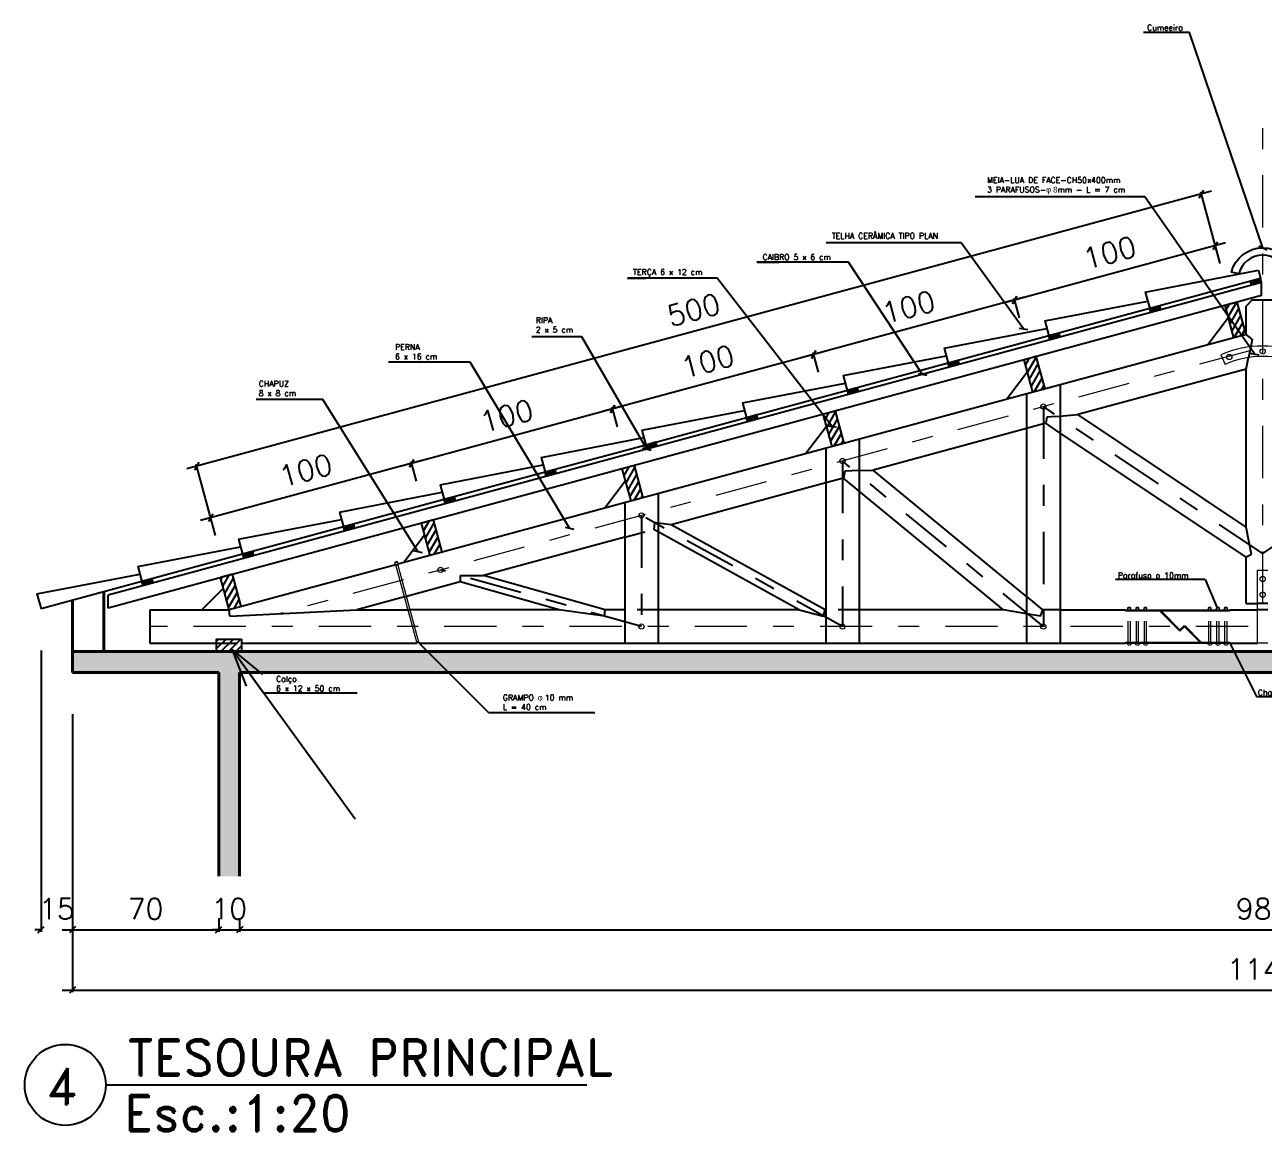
# Model space of a CAD drawing. Header units: millimetres. Extents: x 1154.6 to 1207.3, y 180 to 225.1.
# Drawn here: x 1177.48 to 1183.41, y 195.29 to 200.59 of the extents above; entities that cross this region are included whole.
import ezdxf
from ezdxf.enums import TextEntityAlignment as Align

# ---------------------------------------------------------------- set-up
doc = ezdxf.new("R2010")
doc.units = ezdxf.units.MM
doc.header["$MEASUREMENT"] = 0
doc.linetypes.add('DASHDOT', pattern=[1, 0.5, -0.25, 0, -0.25])
doc.linetypes.add('HIDDEN', pattern=[0.375, 0.25, -0.125])
for name, color, linetype in [('CONSTRUÇÃO', 2, 'Continuous'), ('cotas', 1, 'Continuous'), ('Hacht', 3, 'Continuous'), ('MADEIRA', 34, 'Continuous'), ('Texto', 7, 'Continuous'), ('TEXTO SETORES', 1, 'Continuous')]:
    doc.layers.add(name, color=color, linetype=linetype)
doc.layers.add('Parede', color=4, linetype='Continuous', lineweight=40)
doc.layers.add('Piso', color=8, linetype='Continuous', lineweight=13)
doc.styles.add('ROMAND', font='romand')
doc.styles.get("Standard").update_dxf_attribs({"font": 'txt.shx', "height": 0.1})
doc.dimstyles.new('LUCIANA', dxfattribs={"dimtxt": 3, "dimasz": 0.03, "dimexe": 0.01, "dimexo": 0.2, "dimgap": 0.05, "dimtad": 1, "dimdec": 0, "dimlfac": 100, "dimzin": 0, "dimdsep": 46, "dimtxsty": 'Standard', "dimblk1": 'OBLIQUE', "dimblk2": 'OBLIQUE', "dimsah": 1, "dimcen": 0, "dimdle": 0.05, "dimclrd": 256, "dimclre": 256, "dimclrt": 2, "dimadec": 0, "dimazin": 0, "dimtfac": 1, "dimtdec": 0, "dimtix": 1, "dimtofl": 0, "dimtmove": 2, "dimatfit": 3, "dimldrblk": 'OBLIQUE', "dimfxl": 1, "dimtolj": 1, "dimtzin": 0, "dimlwd": -1, "dimlwe": -1, "dimarcsym": 0})
doc.dimstyles.get("Standard").update_dxf_attribs({"dimtxt": 0.18, "dimasz": 0.18, "dimexe": 0.18, "dimexo": 0.0625, "dimgap": 0.09, "dimtad": 0, "dimtih": 1, "dimtoh": 1, "dimdec": 4, "dimzin": 0, "dimdsep": 46, "dimtxsty": 'Standard', "dimcen": 0.09, "dimadec": 0, "dimazin": 0, "dimtfac": 1, "dimtdec": 4, "dimtofl": 0, "dimtmove": 0, "dimatfit": 3, "dimfxl": 1, "dimtolj": 1, "dimtzin": 0, "dimarcsym": 0})
pattern_1 = [(60, (-57.205133, 77.6709626), (-0.005412658774, 0.003125), [])]
pattern_2 = [(60, (-57.205133, 77.670963), (-0.0216506351, 0.0125), [])]

# ---------------------------------------------------------------- blocks, each defined once
blk = doc.blocks.new('_OBLIQUE')
at = {"color": 0, "linetype": 'ByBlock'}
blk.add_line((-0.5, -0.5), (0.5, 0.5), dxfattribs=at)
blk = doc.blocks.new('*D327')
at = {"layer": 'cotas', "ltscale": 2}
for p, q in [((1177.7079, 197.2866), (1177.7079, 195.9565)), ((1189.1079, 197.2866), (1189.1079, 195.9565)), ((1177.6579, 195.9665), (1189.1579, 195.9665))]:
    blk.add_line(p, q, dxfattribs=at)
at = {"layer": 'Defpoints', "color": 0, "ltscale": 2}
for p in [(1177.7079, 197.4866), (1189.1079, 197.4866), (1189.1079, 195.9665)]:
    blk.add_point(p, dxfattribs=at)
at = {"layer": 'cotas', "ltscale": 2, "xscale": 0.03, "yscale": 0.03, "zscale": 0.03, "rotation": 180}
blk.add_blockref('_OBLIQUE', (1177.7079, 195.9665), dxfattribs=at)
at = {"layer": 'cotas', "ltscale": 2, "xscale": 0.03, "yscale": 0.03, "zscale": 0.03}
blk.add_blockref('_OBLIQUE', (1189.1079, 195.9665), dxfattribs=at)
at = {"layer": 'cotas', "color": 2, "ltscale": 2, "insert": (1183.4079, 196.0665), "char_height": 0.1, "attachment_point": 5}
blk.add_mtext('\\A1;1140', dxfattribs=at)
blk = doc.blocks.new('*D321')
at = {"layer": 'cotas', "ltscale": 2}
for p, q in [((1177.7079, 197.2866), (1177.7079, 196.2453)), ((1178.4079, 196.3114), (1178.4079, 196.2453)), ((1177.6579, 196.2553), (1178.4579, 196.2553))]:
    blk.add_line(p, q, dxfattribs=at)
at = {"layer": 'Defpoints', "color": 0, "ltscale": 2}
for p in [(1177.7079, 197.4866), (1178.4079, 196.5114), (1178.4079, 196.2553)]:
    blk.add_point(p, dxfattribs=at)
at = {"layer": 'cotas', "ltscale": 2, "xscale": 0.03, "yscale": 0.03, "zscale": 0.03, "rotation": 180}
blk.add_blockref('_OBLIQUE', (1177.7079, 196.2553), dxfattribs=at)
at = {"layer": 'cotas', "ltscale": 2, "xscale": 0.03, "yscale": 0.03, "zscale": 0.03}
blk.add_blockref('_OBLIQUE', (1178.4079, 196.2553), dxfattribs=at)
at = {"layer": 'cotas', "color": 2, "ltscale": 2, "insert": (1178.0579, 196.3553), "char_height": 0.1, "attachment_point": 5}
blk.add_mtext('\\A1;70', dxfattribs=at)
blk = doc.blocks.new('*D320')
at = {"layer": 'cotas', "ltscale": 2}
for p, q in [((1177.557, 197.5914), (1177.557, 196.2453)), ((1177.7079, 197.2866), (1177.7079, 196.2453)), ((1177.557, 196.2553), (1177.527, 196.2553)), ((1177.7079, 196.2553), (1177.7379, 196.2553))]:
    blk.add_line(p, q, dxfattribs=at)
at = {"layer": 'Defpoints', "color": 0, "ltscale": 2}
for p in [(1177.557, 197.7914), (1177.7079, 197.4866), (1177.7079, 196.2553)]:
    blk.add_point(p, dxfattribs=at)
at = {"layer": 'cotas', "ltscale": 2, "xscale": 0.03, "yscale": 0.03, "zscale": 0.03}
blk.add_blockref('_OBLIQUE', (1177.557, 196.2553), dxfattribs=at)
at = {"layer": 'cotas', "ltscale": 2, "xscale": 0.03, "yscale": 0.03, "zscale": 0.03, "rotation": 180}
blk.add_blockref('_OBLIQUE', (1177.7079, 196.2553), dxfattribs=at)
at = {"layer": 'cotas', "color": 2, "ltscale": 2, "insert": (1177.6324, 196.3553), "char_height": 0.1, "attachment_point": 5}
blk.add_mtext('\\A1;15', dxfattribs=at)
blk = doc.blocks.new('*D323')
at = {"layer": 'cotas', "ltscale": 2}
for p, q in [((1178.5079, 196.3114), (1178.5079, 196.2453)), ((1188.3079, 196.3114), (1188.3079, 196.2453)), ((1178.4579, 196.2553), (1188.3579, 196.2553))]:
    blk.add_line(p, q, dxfattribs=at)
at = {"layer": 'Defpoints', "color": 0, "ltscale": 2}
for p in [(1178.5079, 196.5114), (1188.3079, 196.5114), (1188.3079, 196.2553)]:
    blk.add_point(p, dxfattribs=at)
at = {"layer": 'cotas', "ltscale": 2, "xscale": 0.03, "yscale": 0.03, "zscale": 0.03, "rotation": 180}
blk.add_blockref('_OBLIQUE', (1178.5079, 196.2553), dxfattribs=at)
at = {"layer": 'cotas', "ltscale": 2, "xscale": 0.03, "yscale": 0.03, "zscale": 0.03}
blk.add_blockref('_OBLIQUE', (1188.3079, 196.2553), dxfattribs=at)
at = {"layer": 'cotas', "color": 2, "ltscale": 2, "insert": (1183.4079, 196.3553), "char_height": 0.1, "attachment_point": 5}
blk.add_mtext('\\A1;980', dxfattribs=at)
blk = doc.blocks.new('*D322')
at = {"layer": 'cotas', "ltscale": 2}
for p, q in [((1178.4079, 196.3114), (1178.4079, 196.2453)), ((1178.5079, 196.3114), (1178.5079, 196.2453)), ((1178.4079, 196.2553), (1178.3779, 196.2553)), ((1178.5079, 196.2553), (1178.5379, 196.2553))]:
    blk.add_line(p, q, dxfattribs=at)
at = {"layer": 'Defpoints', "color": 0, "ltscale": 2}
for p in [(1178.4079, 196.5114), (1178.5079, 196.5114), (1178.5079, 196.2553)]:
    blk.add_point(p, dxfattribs=at)
at = {"layer": 'cotas', "ltscale": 2, "xscale": 0.03, "yscale": 0.03, "zscale": 0.03}
blk.add_blockref('_OBLIQUE', (1178.4079, 196.2553), dxfattribs=at)
at = {"layer": 'cotas', "ltscale": 2, "xscale": 0.03, "yscale": 0.03, "zscale": 0.03, "rotation": 180}
blk.add_blockref('_OBLIQUE', (1178.5079, 196.2553), dxfattribs=at)
at = {"layer": 'cotas', "color": 2, "ltscale": 2, "insert": (1178.4579, 196.3553), "char_height": 0.1, "attachment_point": 5}
blk.add_mtext('\\A1;10', dxfattribs=at)
blk = doc.blocks.new('*D339')
at = {"layer": 'cotas', "ltscale": 2}
for p, q in [((1179.3804, 198.5008), (1178.3215, 198.2141)), ((1179.3552, 198.4025), (1179.3295, 198.4974)), ((1178.3928, 198.142), (1178.3671, 198.2368))]:
    blk.add_line(p, q, dxfattribs=at)
at = {"layer": 'Defpoints', "color": 0, "ltscale": 2}
for p in [(1178.3697, 198.2272), (1179.4075, 198.2094), (1178.4451, 197.9489)]:
    blk.add_point(p, dxfattribs=at)
at = {"layer": 'cotas', "ltscale": 2, "xscale": 0.03, "yscale": 0.03, "zscale": 0.03}
for p, rotation in [((1179.3321, 198.4877), 15.14732789903675), ((1178.3697, 198.2272), 195.1473278990367)]:
    blk.add_blockref('_OBLIQUE', p, dxfattribs=dict(at, rotation=rotation))
at = {"layer": 'cotas', "color": 2, "ltscale": 2, "insert": (1178.8248, 198.454), "char_height": 0.1, "attachment_point": 5, "rotation": 15.14733}
blk.add_mtext('\\A1;100', dxfattribs=at)
blk = doc.blocks.new('*D338')
at = {"layer": 'cotas', "ltscale": 2}
for p, q in [((1180.3428, 198.7613), (1179.2839, 198.4747)), ((1180.3176, 198.663), (1180.2919, 198.7579)), ((1179.3552, 198.4025), (1179.3295, 198.4974))]:
    blk.add_line(p, q, dxfattribs=at)
at = {"layer": 'Defpoints', "color": 0, "ltscale": 2}
for p in [(1179.3321, 198.4877), (1180.3699, 198.47), (1179.4075, 198.2094)]:
    blk.add_point(p, dxfattribs=at)
at = {"layer": 'cotas', "ltscale": 2, "xscale": 0.03, "yscale": 0.03, "zscale": 0.03}
for p, rotation in [((1180.2946, 198.7483), 15.14732789903675), ((1179.3321, 198.4877), 195.1473278990367)]:
    blk.add_blockref('_OBLIQUE', p, dxfattribs=dict(at, rotation=rotation))
at = {"layer": 'cotas', "color": 2, "ltscale": 2, "insert": (1179.7872, 198.7145), "char_height": 0.1, "attachment_point": 5, "rotation": 15.14733}
blk.add_mtext('\\A1;100', dxfattribs=at)
blk = doc.blocks.new('*D337')
at = {"layer": 'cotas', "ltscale": 2}
for p, q in [((1181.3052, 199.0218), (1180.2463, 198.7352)), ((1181.28, 198.9236), (1181.2544, 199.0184)), ((1180.3176, 198.663), (1180.2919, 198.7579))]:
    blk.add_line(p, q, dxfattribs=at)
at = {"layer": 'Defpoints', "color": 0, "ltscale": 2}
for p in [(1180.2946, 198.7483), (1181.3323, 198.7305), (1180.3699, 198.47)]:
    blk.add_point(p, dxfattribs=at)
at = {"layer": 'cotas', "ltscale": 2, "xscale": 0.03, "yscale": 0.03, "zscale": 0.03}
for p, rotation in [((1181.257, 199.0088), 15.14732789903675), ((1180.2946, 198.7483), 195.1473278990367)]:
    blk.add_blockref('_OBLIQUE', p, dxfattribs=dict(at, rotation=rotation))
at = {"layer": 'cotas', "color": 2, "ltscale": 2, "insert": (1180.7496, 198.975), "char_height": 0.1, "attachment_point": 5, "rotation": 15.14733}
blk.add_mtext('\\A1;100', dxfattribs=at)
blk = doc.blocks.new('*D336')
at = {"layer": 'cotas', "ltscale": 2}
for p, q in [((1183.1632, 199.7901), (1178.2546, 198.4613)), ((1183.2049, 199.4446), (1183.1123, 199.7867)), ((1178.3928, 198.142), (1178.3002, 198.484))]:
    blk.add_line(p, q, dxfattribs=at)
at = {"layer": 'Defpoints', "color": 0, "ltscale": 2}
for p in [(1183.2571, 199.2516), (1178.3028, 198.4743), (1178.4451, 197.9489)]:
    blk.add_point(p, dxfattribs=at)
at = {"layer": 'cotas', "ltscale": 2, "xscale": 0.03, "yscale": 0.03, "zscale": 0.03}
for p, rotation in [((1183.1149, 199.777), 15.14732789903899), ((1178.3028, 198.4743), 195.1473278990389)]:
    blk.add_blockref('_OBLIQUE', p, dxfattribs=dict(at, rotation=rotation))
at = {"layer": 'cotas', "color": 2, "ltscale": 2, "insert": (1180.6827, 199.2222), "char_height": 0.1, "attachment_point": 5, "rotation": 15.14733}
blk.add_mtext('\\A1;500', dxfattribs=at)
blk = doc.blocks.new('*D335')
at = {"layer": 'cotas', "ltscale": 2}
for p, q in [((1182.2677, 199.2824), (1181.2087, 198.9957)), ((1182.2425, 199.1841), (1182.2168, 199.279)), ((1181.28, 198.9236), (1181.2544, 199.0184))]:
    blk.add_line(p, q, dxfattribs=at)
at = {"layer": 'Defpoints', "color": 0, "ltscale": 2}
for p in [(1181.257, 199.0088), (1182.2947, 198.991), (1181.3323, 198.7305)]:
    blk.add_point(p, dxfattribs=at)
at = {"layer": 'cotas', "ltscale": 2, "xscale": 0.03, "yscale": 0.03, "zscale": 0.03}
for p, rotation in [((1182.2194, 199.2693), 15.14732789903675), ((1181.257, 199.0088), 195.1473278990367)]:
    blk.add_blockref('_OBLIQUE', p, dxfattribs=dict(at, rotation=rotation))
at = {"layer": 'cotas', "color": 2, "ltscale": 2, "insert": (1181.7121, 199.2356), "char_height": 0.1, "attachment_point": 5, "rotation": 15.14733}
blk.add_mtext('\\A1;100', dxfattribs=at)
blk = doc.blocks.new('*D334')
at = {"layer": 'cotas', "ltscale": 2}
for p, q in [((1183.2301, 199.5429), (1182.1711, 199.2563)), ((1183.2049, 199.4446), (1183.1792, 199.5395)), ((1182.2425, 199.1841), (1182.2168, 199.279))]:
    blk.add_line(p, q, dxfattribs=at)
at = {"layer": 'Defpoints', "color": 0, "ltscale": 2}
for p in [(1182.2194, 199.2693), (1183.2571, 199.2516), (1182.2947, 198.991)]:
    blk.add_point(p, dxfattribs=at)
at = {"layer": 'cotas', "ltscale": 2, "xscale": 0.03, "yscale": 0.03, "zscale": 0.03}
for p, rotation in [((1183.1818, 199.5299), 15.14732789903987), ((1182.2194, 199.2693), 195.1473278990399)]:
    blk.add_blockref('_OBLIQUE', p, dxfattribs=dict(at, rotation=rotation))
at = {"layer": 'cotas', "color": 2, "ltscale": 2, "insert": (1182.6745, 199.4961), "char_height": 0.1, "attachment_point": 5, "rotation": 15.14733}
blk.add_mtext('\\A1;100', dxfattribs=at)

msp = doc.modelspace()

# ---------------------------------------------------------------- hatches: boundary and pattern name
at = {"layer": 'Hacht', "ltscale": 2}
h = msp.add_hatch(dxfattribs=at)
h.set_pattern_fill('LINE', color=256, scale=0.05, angle=60, style=0)
h.set_pattern_definition(pattern_1)
h.paths.add_polyline_path([(1183.4029, 199.3532), (1183.3977, 199.3725), (1183.3494, 199.3594), (1183.3546, 199.3401)])
h.paths.add_polyline_path([(1182.8668, 199.2288), (1182.872, 199.2095), (1182.9203, 199.2225), (1182.9151, 199.2418)])
h = msp.add_hatch(dxfattribs=at)
h.set_pattern_fill('LINE', color=256, scale=0.2, angle=60, style=0)
h.set_pattern_definition(pattern_2)
h.paths.add_polyline_path([(1181.3452, 198.5682), (1181.4031, 198.5839), (1181.3613, 198.7383), (1181.3033, 198.7227)])
h.paths.add_polyline_path([(1182.3076, 198.8288), (1182.3655, 198.8444), (1182.3237, 198.9989), (1182.2658, 198.9832)])
h.paths.add_polyline_path([(1183.27, 199.0893), (1183.3279, 199.105), (1183.2861, 199.2594), (1183.2282, 199.2437)])
h = msp.add_hatch(dxfattribs=at)
h.set_pattern_fill('LINE', color=256, scale=0.05, angle=60, style=0)
h.set_pattern_definition(pattern_1)
h.paths.add_polyline_path([(1182.4324, 199.1112), (1182.3842, 199.0981), (1182.3894, 199.0788), (1182.4377, 199.0919)])
h = msp.add_hatch(dxfattribs=at)
h.set_pattern_fill('LINE', color=256, scale=0.05, angle=60, style=0)
h.set_pattern_definition(pattern_1)
h.paths.add_polyline_path([(1181.9015, 198.9675), (1181.9068, 198.9482), (1181.955, 198.9612), (1181.9498, 198.9805)])
h.paths.add_polyline_path([(1181.4189, 198.8368), (1181.4241, 198.8175), (1181.4724, 198.8306), (1181.4672, 198.8499)])
h.paths.add_polyline_path([(1180.9898, 198.6999), (1180.9845, 198.7192), (1180.9363, 198.7062), (1180.9415, 198.6869)])
h.paths.add_polyline_path([(1180.4537, 198.5755), (1180.4589, 198.5562), (1180.5071, 198.5693), (1180.5019, 198.5886)])
h = msp.add_hatch(dxfattribs=at)
h.set_pattern_fill('LINE', color=256, scale=0.2, angle=60, style=0)
h.set_pattern_definition(pattern_2)
h.paths.add_polyline_path([(1179.4203, 198.0472), (1179.4782, 198.0628), (1179.4364, 198.2173), (1179.3785, 198.2016)])
h.paths.add_polyline_path([(1180.3988, 198.4778), (1180.3409, 198.4621), (1180.3827, 198.3077), (1180.4407, 198.3234)])
h = msp.add_hatch(dxfattribs=at)
h.set_pattern_fill('LINE', color=256, scale=0.05, angle=60, style=0)
h.set_pattern_definition(pattern_1)
h.paths.add_polyline_path([(1180.0245, 198.4386), (1180.0193, 198.4579), (1179.971, 198.4449), (1179.9762, 198.4256)])
h.paths.add_polyline_path([(1179.4884, 198.3142), (1179.4936, 198.2949), (1179.5419, 198.308), (1179.5367, 198.3273)])
h.paths.add_polyline_path([(1179.0593, 198.1773), (1179.054, 198.1966), (1179.0058, 198.1836), (1179.011, 198.1643)])
h.paths.add_polyline_path([(1178.5231, 198.0529), (1178.5284, 198.0336), (1178.5766, 198.0467), (1178.5714, 198.066)])
h = msp.add_hatch(dxfattribs=at)
h.set_pattern_fill('LINE', color=256, scale=0.05, angle=60, style=0)
h.set_pattern_definition(pattern_1)
h.paths.add_polyline_path([(1178.0405, 197.9223), (1178.0457, 197.903), (1178.094, 197.916), (1178.0888, 197.9353)])
h = msp.add_hatch(dxfattribs=at)
h.set_pattern_fill('LINE', color=256, scale=0.2, angle=60, style=0)
h.set_pattern_definition(pattern_2)
h.paths.add_polyline_path([(1178.4579, 197.7866), (1178.5158, 197.8023), (1178.474, 197.9568), (1178.4161, 197.9411)])
h = msp.add_hatch(dxfattribs=at)
h.set_pattern_fill('LINE', color=256, scale=0.2, angle=45, style=0)
h.set_pattern_definition([(45, (-57.205133, 77.670963), (-0.01767766953, 0.01767766953), [])])
h.paths.add_polyline_path([(1178.5179, 197.6266), (1178.3979, 197.6266), (1178.3979, 197.5866), (1178.5179, 197.5866)])
h.paths.add_polyline_path([(1178.5179, 197.6466), (1178.3979, 197.6466), (1178.3979, 197.6266), (1178.5179, 197.6266)])
h = msp.add_hatch(dxfattribs=at)
h.set_pattern_fill('AR-CONC', color=256, scale=0.03, style=0)
h.set_pattern_definition([(50, (-57.20513, 77.67096), (0.215178055, -0.01882564), [0.0225, -0.2475]), (355, (-57.20513, 77.67096), (-0.0416254, 0.22565764), [0.018, -0.198]), (100.4514, (-57.1872, 77.6694), (0.173552815, 0.206831863), [0.019122057, -0.210342634]), (46.1842, (-57.20513, 77.73096), (0.320172315, -0.049655704), [0.03375, -0.37125]), (96.6356, (-57.17845, 77.72682), (0.28039881, 0.29223536), [0.02868309, -0.3155139]), (351.1842, (-57.20513, 77.73096), (0.28039858, 0.29223558), [0.027, -0.297]), (21, (-57.17513, 77.71596), (0.179072116, -0.120785667), [0.0225, -0.2475]), (326, (-57.17513, 77.71596), (0.0729946, 0.217545014), [0.018, -0.198]), (71.4514, (-57.1602, 77.7059), (0.25206679, 0.09675915), [0.019122057, -0.210342634]), (37.5, (-57.20513, 77.67096), (0.0036479566, 0.099868156), [0, -0.1956, 0, -0.201, 0, -0.19875]), (7.5, (-57.20513, 77.67096), (0.078920861, 0.118323514), [0, -0.1146, 0, -0.1911, 0, -0.07575]), (327.5, (-57.27203, 77.67096), (0.160146731, -0.0067664615), [0, -0.075, 0, -0.234, 0, -0.3105]), (317.5, (-57.30203, 77.67096), (0.174955851, 0.030031495), [0, -0.0975, 0, -0.1554, 0, -0.2205])])
h.paths.add_polyline_path([(1189.1079, 197.5866), (1177.7079, 197.5866), (1177.7079, 197.4866), (1178.4079, 197.4866), (1178.4079, 196.5114), (1178.5079, 196.5114), (1178.5079, 197.4866), (1188.3079, 197.4866), (1188.3079, 196.5114), (1188.4079, 196.5114), (1188.4079, 197.4866), (1189.1079, 197.4866)])

# ---------------------------------------------------------------- linework, layer by layer
at = {"layer": 'CONSTRUÇÃO', "color": 7}
for p, q in [((1182.8454, 199.3078), (1183.3871, 199.4117)), ((1183.3871, 199.4117), (1183.3977, 199.3725)), ((1183.3977, 199.3725), (1182.8668, 199.2288)), ((1182.8454, 199.3078), (1182.8668, 199.2288)), ((1182.3647, 199.1694), (1182.8573, 199.2639)), ((1182.8668, 199.2288), (1182.384, 199.0981)), ((1181.882, 199.0388), (1182.3747, 199.1333)), ((1182.3647, 199.1694), (1182.384, 199.0981)), ((1182.3842, 199.0981), (1181.9014, 198.9674)), ((1181.3992, 198.9081), (1181.8918, 199.0026)), ((1181.882, 199.0388), (1181.9014, 198.9674)), ((1181.9014, 198.9674), (1181.4185, 198.8367)), ((1181.3992, 198.9081), (1181.4185, 198.8367)), ((1180.9168, 198.7775), (1181.4094, 198.872)), ((1181.4189, 198.8368), (1180.9361, 198.7061)), ((1180.9168, 198.7775), (1180.9361, 198.7061)), ((1180.434, 198.6468), (1180.9266, 198.7413)), ((1180.9361, 198.7061), (1180.4533, 198.5754)), ((1180.434, 198.6468), (1180.4533, 198.5754)), ((1179.9515, 198.5162), (1180.4441, 198.6107)), ((1180.4537, 198.5755), (1179.9708, 198.4448)), ((1179.4689, 198.3855), (1179.9615, 198.48)), ((1179.9515, 198.5162), (1179.9708, 198.4448)), ((1179.971, 198.4449), (1179.4882, 198.3142)), ((1178.9861, 198.2548), (1179.4787, 198.3493)), ((1179.4689, 198.3855), (1179.4882, 198.3142)), ((1179.4882, 198.3142), (1179.0054, 198.1835)), ((1178.9861, 198.2548), (1179.0054, 198.1835)), ((1178.5033, 198.1241), (1178.9959, 198.2186)), ((1179.0054, 198.1835), (1178.5226, 198.0528)), ((1178.5033, 198.1241), (1178.5226, 198.0528)), ((1178.0205, 197.9934), (1178.5131, 198.0879)), ((1178.5226, 198.0528), (1178.0398, 197.9221)), ((1178.0205, 197.9934), (1178.0398, 197.9221)), ((1177.5377, 197.8627), (1178.0303, 197.9572)), ((1178.0398, 197.9221), (1177.557, 197.7914)), ((1177.5377, 197.8627), (1177.557, 197.7914))]:
    msp.add_line(p, q, dxfattribs=at)
msp.add_lwpolyline([(1183.5573, 199.4035), (1183.5228, 199.3946, 0.775151), (1183.293, 199.3946), (1183.2585, 199.4035, -0.775151)], format="xyb", close=True, dxfattribs=at)
at = {"layer": 'cotas', "linetype": 'DASHDOT', "ltscale": 0.5}
for p, q in [((1183.4079, 198.0566), (1182.3574, 198.7594)), ((1182.3574, 198.7594), (1182.3574, 197.7066)), ((1183.4079, 198.0566), (1184.4584, 198.7594)), ((1182.3574, 197.7066), (1181.395, 198.4988)), ((1181.395, 198.4988), (1181.395, 197.7066)), ((1181.395, 197.7066), (1180.4326, 198.2383)), ((1180.4326, 198.2383), (1180.4326, 197.7066)), ((1180.4326, 197.7066), (1179.4702, 197.9778))]:
    msp.add_line(p, q, dxfattribs=at)
at = {"layer": 'cotas', "ltscale": 2}
for p, q in [((1183.133, 197.9314), (1182.7033, 197.9314)), ((1183.133, 197.9314), (1183.1888, 197.7996)), ((1183.2507, 197.6266), (1183.378, 197.3712)), ((1183.378, 197.3712), (1183.9355, 197.3712)), ((1177.867, 195.5127), (1180.1709, 195.5127))]:
    msp.add_line(p, q, dxfattribs=at)
msp.add_circle((1177.6731, 195.5127), 0.1939, dxfattribs=at)
at = {"layer": 'MADEIRA', "ltscale": 2}
for p, q in [((1183.4029, 199.3532), (1177.8779, 197.8575)), ((1183.3977, 199.3725), (1183.3494, 199.3594)), ((1183.3546, 199.3401), (1183.3494, 199.3594)), ((1183.4029, 199.3532), (1183.3977, 199.3725)), ((1183.4029, 199.291), (1183.4029, 199.3532)), ((1183.4029, 199.291), (1177.8779, 197.7954)), ((1182.9151, 199.2418), (1182.8668, 199.2288)), ((1182.9203, 199.2225), (1182.9151, 199.2418)), ((1183.2861, 199.2594), (1183.2282, 199.2437)), ((1183.27, 199.0893), (1183.2282, 199.2437)), ((1183.3279, 199.105), (1183.2861, 199.2594)), ((1183.3579, 199.2707), (1183.3279, 199.2407)), ((1183.3279, 199.105), (1183.3279, 199.2407)), ((1183.3579, 199.2707), (1183.4579, 199.2707)), ((1182.872, 199.2095), (1182.8668, 199.2288)), ((1183.2439, 199.1858), (1183.1445, 199.0553)), ((1183.3279, 199.105), (1179.2659, 198.0054)), ((1182.4324, 199.1112), (1182.3842, 199.0981)), ((1182.3894, 199.0788), (1182.3842, 199.0981)), ((1182.4377, 199.0919), (1182.4324, 199.1112)), ((1183.3579, 199.082), (1183.3279, 199.105)), ((1183.3579, 199.082), (1183.3503, 199.0459)), ((1182.3237, 198.9989), (1182.2658, 198.9832)), ((1182.3655, 198.8444), (1182.3237, 198.9989)), ((1183.3279, 198.9392), (1183.3394, 198.994)), ((1181.9498, 198.9805), (1181.9015, 198.9675)), ((1181.9068, 198.9482), (1181.9015, 198.9675)), ((1181.955, 198.9612), (1181.9498, 198.9805)), ((1182.3076, 198.8288), (1182.2658, 198.9832)), ((1183.3279, 198.9392), (1182.5225, 198.7212)), ((1183.3279, 198.1823), (1183.3279, 198.9392)), ((1182.2814, 198.9253), (1182.1821, 198.7948)), ((1181.4672, 198.8499), (1181.4189, 198.8368)), ((1181.4241, 198.8175), (1181.4189, 198.8368)), ((1181.4724, 198.8306), (1181.4672, 198.8499)), ((1182.2774, 198.8206), (1182.2774, 197.6266)), ((1182.4374, 198.8639), (1182.4374, 197.6266)), ((1180.9845, 198.7192), (1180.9363, 198.7062)), ((1180.9415, 198.6869), (1180.9363, 198.7062)), ((1180.9898, 198.6999), (1180.9845, 198.7192)), ((1181.3613, 198.7383), (1181.3033, 198.7227)), ((1181.3452, 198.5682), (1181.3033, 198.7227)), ((1181.4031, 198.5839), (1181.3613, 198.7383)), ((1182.4174, 198.7127), (1182.5225, 198.7212)), ((1183.3279, 198.1823), (1182.5225, 198.7212)), ((1181.319, 198.6648), (1181.2197, 198.5343)), ((1182.2774, 198.6548), (1181.5418, 198.4557)), ((1183.3279, 198.038), (1182.4174, 198.6471)), ((1180.5019, 198.5886), (1180.4537, 198.5755)), ((1180.5071, 198.5693), (1180.5019, 198.5886)), ((1181.475, 198.6034), (1181.475, 197.6266)), ((1180.4589, 198.5562), (1180.4537, 198.5755)), ((1181.315, 198.5601), (1181.315, 197.6266)), ((1180.3988, 198.4778), (1180.3409, 198.4621)), ((1180.3827, 198.3077), (1180.3409, 198.4621)), ((1180.4407, 198.3234), (1180.3988, 198.4778)), ((1180.0193, 198.4579), (1179.971, 198.4449)), ((1179.9762, 198.4256), (1179.971, 198.4449)), ((1180.0245, 198.4386), (1180.0193, 198.4579)), ((1180.3566, 198.4042), (1180.2573, 198.2737)), ((1181.475, 198.453), (1181.5418, 198.4557)), ((1182.2774, 197.8502), (1181.5418, 198.4557)), ((1180.5126, 198.3428), (1180.5126, 197.6266)), ((1181.315, 198.3943), (1180.5749, 198.194)), ((1182.1658, 197.7866), (1181.475, 198.3553)), ((1179.5367, 198.3273), (1179.4884, 198.3142)), ((1179.4936, 198.2949), (1179.4884, 198.3142)), ((1179.5419, 198.308), (1179.5367, 198.3273)), ((1180.3526, 198.2995), (1180.3526, 197.6266)), ((1179.054, 198.1966), (1179.0058, 198.1836)), ((1179.011, 198.1643), (1179.0058, 198.1836)), ((1179.0593, 198.1773), (1179.054, 198.1966)), ((1179.4364, 198.2173), (1179.3785, 198.2016)), ((1179.4203, 198.0472), (1179.3785, 198.2016)), ((1179.4782, 198.0628), (1179.4364, 198.2173)), ((1180.5747, 198.1941), (1180.5126, 198.2017)), ((1181.3122, 197.7866), (1180.5747, 198.1941)), ((1183.3542, 198.052), (1183.3279, 198.1823)), ((1179.3942, 198.1437), (1179.2948, 198.0132)), ((1180.3526, 198.1338), (1179.6766, 197.9508)), ((1181.1882, 197.7866), (1180.5126, 198.1598)), ((1178.5714, 198.066), (1178.5231, 198.0529)), ((1178.5284, 198.0336), (1178.5231, 198.0529)), ((1178.5766, 198.0467), (1178.5714, 198.066)), ((1183.3542, 198.052), (1183.3279, 198.038)), ((1179.2562, 198.0027), (1178.4579, 197.7866)), ((1183.3279, 197.8166), (1183.3279, 198.038)), ((1178.0888, 197.9353), (1178.0405, 197.9223)), ((1178.094, 197.916), (1178.0888, 197.9353)), ((1178.474, 197.9568), (1178.4161, 197.9411)), ((1178.4579, 197.7866), (1178.4161, 197.9411)), ((1178.5158, 197.8023), (1178.474, 197.9568)), ((1179.5639, 197.9514), (1179.5638, 197.9202)), ((1179.5639, 197.9514), (1179.6766, 197.9508)), ((1180.2593, 197.7866), (1179.6766, 197.9508)), ((1178.0457, 197.903), (1178.0405, 197.9223)), ((1178.4301, 197.8895), (1178.3278, 197.7866)), ((1179.5638, 197.9202), (1179.3077, 197.8509)), ((1180.038, 197.7866), (1179.5638, 197.9202)), ((1177.8779, 197.7954), (1177.8779, 197.8575)), ((1179.298, 197.8483), (1179.0702, 197.7866)), ((1183.3279, 197.8166), (1183.3829, 197.8166)), ((1178.0778, 197.7866), (1178.0778, 197.6266)), ((1178.0778, 197.7866), (1178.4579, 197.7866)), ((1178.4619, 197.7566), (1178.4579, 197.7866)), ((1178.4619, 197.7566), (1179.0702, 197.7866)), ((1179.0702, 197.7866), (1179.3147, 197.7866)), ((1180.038, 197.7866), (1179.3251, 197.7866)), ((1180.2553, 197.7566), (1180.038, 197.7866)), ((1180.2553, 197.7566), (1180.2595, 197.7866)), ((1180.3526, 197.7866), (1180.2595, 197.7866)), ((1181.1882, 197.7866), (1180.5126, 197.7866)), ((1181.1882, 197.7866), (1181.3045, 197.7566)), ((1181.3045, 197.7566), (1181.3122, 197.7866)), ((1182.1658, 197.7866), (1181.475, 197.7866)), ((1182.2774, 197.7678), (1182.1658, 197.7866)), ((1182.4374, 197.7866), (1182.7507, 197.7866)), ((1182.9151, 197.7816), (1183.0114, 197.6854)), ((1182.9194, 197.7816), (1183.0114, 197.6897)), ((1183.2507, 197.7866), (1183.3829, 197.7866)), ((1183.0114, 197.6897), (1183.0326, 197.7109)), ((1183.0114, 197.6854), (1183.0326, 197.7066)), ((1183.0326, 197.7109), (1183.1118, 197.6316)), ((1183.0326, 197.7066), (1183.1076, 197.6316)), ((1179.3567, 197.6316), (1179.358, 197.6266)), ((1179.367, 197.6316), (1179.3684, 197.6266)), ((1178.0778, 197.6266), (1178.3979, 197.6266)), ((1178.5179, 197.6266), (1179.358, 197.6266)), ((1179.3684, 197.6266), (1182.7507, 197.6266)), ((1183.2507, 197.6266), (1183.3829, 197.6266))]:
    msp.add_line(p, q, dxfattribs=at)
at = {"layer": 'MADEIRA', "linetype": 'HIDDEN', "ltscale": 0.07}
for p, q in [((1183.3503, 199.0459), (1183.3394, 198.994)), ((1182.3737, 198.7092), (1182.3688, 198.6796)), ((1182.4174, 198.7127), (1182.3737, 198.7092)), ((1182.3688, 198.6796), (1182.2774, 198.6548)), ((1181.3997, 198.4172), (1181.315, 198.3943)), ((1181.4069, 198.4503), (1181.3997, 198.4172)), ((1181.475, 198.453), (1181.4069, 198.4503)), ((1180.3526, 198.1338), (1180.491, 198.1713)), ((1180.495, 198.2039), (1180.4911, 198.1717)), ((1180.5126, 198.1598), (1180.4916, 198.1714)), ((1180.5126, 198.2017), (1180.495, 198.2039)), ((1183.4329, 197.8166), (1183.3829, 197.8166)), ((1180.5126, 197.7866), (1180.3526, 197.7866)), ((1181.475, 197.7866), (1181.3122, 197.7866)), ((1182.3439, 197.7566), (1182.2774, 197.7678)), ((1182.3439, 197.7566), (1182.3547, 197.7866)), ((1182.4374, 197.7866), (1182.3547, 197.7866)), ((1183.4329, 197.7866), (1183.3829, 197.7866))]:
    msp.add_line(p, q, dxfattribs=at)
at = {"layer": 'MADEIRA', "linetype": 'HIDDEN', "ltscale": 0.05}
for p, q in [((1182.4174, 198.6471), (1182.3688, 198.6796)), ((1181.475, 198.3553), (1181.3997, 198.4172)), ((1179.2562, 198.0027), (1179.2659, 198.0054)), ((1182.3547, 197.7866), (1182.2774, 197.8502)), ((1178.3979, 197.6266), (1178.5179, 197.6266))]:
    msp.add_line(p, q, dxfattribs=at)
at = {"layer": 'MADEIRA', "linetype": 'HIDDEN', "ltscale": 0.005}
for p, q in [((1179.298, 197.8483), (1179.3077, 197.8509)), ((1179.3147, 197.7866), (1179.3251, 197.7866))]:
    msp.add_line(p, q, dxfattribs=at)
at = {"layer": 'MADEIRA', "ltscale": 2}
msp.add_lwpolyline([(1178.5179, 197.6466), (1178.5179, 197.5866), (1178.3979, 197.5866), (1178.3979, 197.6466)], close=True, dxfattribs=at)
at = {"layer": 'Parede', "ltscale": 2}
for p, q in [((1177.8579, 197.5866), (1177.8579, 197.8728)), ((1177.7079, 197.5866), (1177.7079, 197.8322)), ((1177.7079, 197.5866), (1189.1079, 197.5866)), ((1177.7079, 197.5866), (1177.7079, 197.4866)), ((1177.7079, 197.4866), (1178.4079, 197.4866)), ((1178.4079, 197.4866), (1178.4079, 196.5114)), ((1178.5079, 197.4866), (1178.5079, 196.5114)), ((1178.5079, 197.4866), (1188.3079, 197.4866))]:
    msp.add_line(p, q, dxfattribs=at)
at = {"layer": 'Piso', "linetype": 'DASHDOT', "ltscale": 0.5}
for p, q in [((1183.4079, 197.8166), (1183.4079, 200.1097)), ((1183.3464, 199.0271), (1178.6959, 197.7682)), ((1188.738, 197.7066), (1178.0778, 197.7066))]:
    msp.add_line(p, q, dxfattribs=at)
at = {"layer": 'Piso', "linetype": 'Continuous', "ltscale": 0.5}
for p, q in [((1183.2079, 199.0074), (1183.2279, 198.9616)), ((1183.3829, 197.6266), (1183.3829, 197.9766)), ((1183.3829, 197.9766), (1183.4329, 197.9766))]:
    msp.add_line(p, q, dxfattribs=at)
at = {"layer": 'Piso', "ltscale": 2}
for p, q in [((1179.2652, 198.0155), (1179.2517, 198.0119)), ((1179.2543, 198.0022), (1179.2517, 198.0119)), ((1179.2625, 198.0179), (1179.2528, 198.0153)), ((1179.2536, 198.0124), (1179.2528, 198.0153)), ((1179.3567, 197.6316), (1179.2562, 198.0027)), ((1179.2633, 198.015), (1179.2625, 198.0179)), ((1179.2678, 198.0059), (1179.2652, 198.0155)), ((1179.367, 197.6316), (1179.2659, 198.0054)), ((1182.7507, 197.7866), (1183.2507, 197.7866)), ((1182.7507, 197.7816), (1182.7507, 197.7866)), ((1182.7507, 197.7816), (1183.2507, 197.7816)), ((1182.7623, 197.7866), (1182.7623, 197.7966)), ((1182.7623, 197.7966), (1182.7763, 197.7966)), ((1182.7643, 197.7996), (1182.7743, 197.7996)), ((1182.7763, 197.7866), (1182.7763, 197.7966)), ((1182.8013, 197.7866), (1182.8013, 197.7966)), ((1182.8013, 197.7966), (1182.8153, 197.7966)), ((1182.8033, 197.7996), (1182.8133, 197.7996)), ((1182.8153, 197.7866), (1182.8153, 197.7966)), ((1182.8397, 197.7866), (1182.8397, 197.7966)), ((1182.8397, 197.7966), (1182.8537, 197.7966)), ((1182.8417, 197.7996), (1182.8517, 197.7996)), ((1182.8537, 197.7866), (1182.8537, 197.7966)), ((1183.1478, 197.7866), (1183.1478, 197.7966)), ((1183.1478, 197.7966), (1183.1618, 197.7966)), ((1183.1498, 197.7996), (1183.1598, 197.7996)), ((1183.1618, 197.7866), (1183.1618, 197.7966)), ((1183.1868, 197.7966), (1183.2008, 197.7966)), ((1183.1868, 197.7866), (1183.1868, 197.7966)), ((1183.1888, 197.7996), (1183.1988, 197.7996)), ((1183.2008, 197.7866), (1183.2008, 197.7966)), ((1183.2252, 197.7966), (1183.2392, 197.7966)), ((1183.2252, 197.7866), (1183.2252, 197.7966)), ((1183.2272, 197.7996), (1183.2372, 197.7996)), ((1183.2392, 197.7866), (1183.2392, 197.7966)), ((1183.2507, 197.7816), (1183.2507, 197.7866)), ((1179.367, 197.6316), (1179.3567, 197.6316)), ((1182.7507, 197.6316), (1183.2507, 197.6316)), ((1182.7507, 197.6316), (1182.7507, 197.6266)), ((1183.2507, 197.6316), (1183.2507, 197.6266)), ((1182.7507, 197.6266), (1183.2507, 197.6266)), ((1183.4329, 197.6266), (1183.3829, 197.6266))]:
    msp.add_line(p, q, dxfattribs=at)
at = {"layer": 'Piso', "linetype": 'HIDDEN', "ltscale": 0.05}
for p, q in [((1182.7643, 197.7966), (1182.7643, 197.7996)), ((1182.7643, 197.6316), (1182.7643, 197.7816)), ((1182.7743, 197.7966), (1182.7743, 197.7996)), ((1182.7743, 197.6316), (1182.7743, 197.7816)), ((1182.8033, 197.7966), (1182.8033, 197.7996)), ((1182.8033, 197.6316), (1182.8033, 197.7816)), ((1182.8133, 197.7966), (1182.8133, 197.7996)), ((1182.8133, 197.6316), (1182.8133, 197.7816)), ((1182.8417, 197.7966), (1182.8417, 197.7996)), ((1182.8417, 197.6316), (1182.8417, 197.7816)), ((1182.8517, 197.7966), (1182.8517, 197.7996)), ((1182.8517, 197.6316), (1182.8517, 197.7816)), ((1183.1498, 197.7966), (1183.1498, 197.7996)), ((1183.1498, 197.6316), (1183.1498, 197.7816)), ((1183.1598, 197.7966), (1183.1598, 197.7996)), ((1183.1598, 197.6316), (1183.1598, 197.7816)), ((1183.1888, 197.7966), (1183.1888, 197.7996)), ((1183.1888, 197.6316), (1183.1888, 197.7816)), ((1183.1988, 197.7966), (1183.1988, 197.7996)), ((1183.1988, 197.6316), (1183.1988, 197.7816)), ((1183.2272, 197.7966), (1183.2272, 197.7996)), ((1183.2272, 197.6316), (1183.2272, 197.7816)), ((1183.2372, 197.7966), (1183.2372, 197.7996)), ((1183.2372, 197.6316), (1183.2372, 197.7816))]:
    msp.add_line(p, q, dxfattribs=at)
at = {"layer": 'Piso', "linetype": 'Continuous', "ltscale": 0.5}
for centre in [(1183.2481, 198.9969), (1183.4079, 199.0233), (1182.3574, 198.7594), (1181.395, 198.4988), (1181.395, 198.4988), (1180.4326, 198.2383), (1180.4326, 198.2383), (1179.4702, 197.9778), (1183.4079, 197.9341), (1183.4079, 197.8591), (1180.4326, 197.7066), (1180.4326, 197.7066), (1181.395, 197.7066), (1181.395, 197.7066), (1182.3574, 197.7066), (1182.3574, 197.7066)]:
    msp.add_circle(centre, 0.0125, dxfattribs=at)
for radius in [0.4994, 0.4494]:
    msp.add_arc((1183.4079, 198.5498), radius, 66.39181, 113.60819, dxfattribs=at)
at = {"layer": 'Piso', "ltscale": 2}
for centre in [(1182.7693, 197.6317), (1182.8083, 197.6317), (1182.8467, 197.6317), (1183.1548, 197.6317), (1183.1932, 197.6317), (1183.2322, 197.6317)]:
    msp.add_arc(centre, 0.0135, 201.95378, 338.04622, dxfattribs=at)
at = {"layer": 'TEXTO SETORES', "ltscale": 2}
for q in [(1179.3684, 197.6266), (1180.209, 197.2945), (1179.7001, 197.2945)]:
    msp.add_line((1179.7001, 197.2945), q, dxfattribs=at)

# ---------------------------------------------------------------- texts
at = {"layer": 'Texto', "style": 'ROMAND'}
for s, height, p in [('Parafuso o 10mm', 0.027292, (1182.7138, 197.9293)), ('Chapa de 5mm - 50cm', 0.027292, (1183.3845, 197.3686)), ('TESOURA PRINCIPAL', 0.172413, (1177.9708, 195.5061)), ('4', 0.1724, (1177.5806, 195.3681)), ('Esc.:1:20', 0.17241, (1177.9542, 195.2394))]:
    msp.add_text(s, height=height, dxfattribs=at).set_placement(p, align=Align.BOTTOM_LEFT)
at = {"layer": 'Texto', "attachment_point": 1, "style": 'ROMAND'}
for s, insert, char_height, width in [('Cumeeira', (1182.8541, 200.5869), 0.02729, 1.645481), ('MEIA-LUA DE FACE-CH50x400mm\\P3 PARAFUSOS-{\\fSymbol|b0|i0|c2|p16;f 8}mm - L = 7 cm', (1182.0877, 199.8571), 0.027292, 1.645481), ('TELHA CERÂMICA TIPO PLAN', (1181.344, 199.5904), 0.027292, 1.645481), ('CAIBRO 5 x 6 cm', (1181.0121, 199.4886), 0.027292, 1.645481), ('TERÇA 6 x 12 cm', (1180.3922, 199.4171), 0.027292, 1.645481), ('RIPA\\P2 x 5 cm', (1179.9266, 199.1864), 0.02729, 1.645481), ('PERNA\\P6 x 16 cm', (1179.2524, 199.058), 0.02729, 1.645481), ('CHAPUZ \\P8 x 8 cm', (1178.5997, 198.8826), 0.02729, 1.645481), ('Calço\\P6 x 12 x 50 cm', (1178.6825, 197.4694), 0.027292, 0.575133), ('GRAMPO {\\fSymbol|b0|i0|c2|p16;f }10 mm\\PL = 40 cm', (1179.7686, 197.3803), 0.027292, 0.8372)]:
    msp.add_mtext(s, dxfattribs=dict(at, insert=insert, char_height=char_height, width=width))

# ---------------------------------------------------------------- dimensions: what is measured, and where the dimension line sits
at = {"layer": 'cotas', "ltscale": 2}
dim = msp.add_aligned_dim(p1=(1183.2571, 199.2516), p2=(1178.4451, 197.9489), distance=-0.5443, text='500', dimstyle='LUCIANA', dxfattribs=at)
dim.commit()
dim.dimension.update_dxf_attribs({"geometry": '*D336', "text_midpoint": (1180.6827, 199.2222)})
dim = msp.add_aligned_dim(p1=(1183.2571, 199.2516), p2=(1182.2947, 198.991), distance=-0.2883, dimstyle='LUCIANA', dxfattribs=at)
dim.commit()
dim.dimension.update_dxf_attribs({"geometry": '*D334', "text_midpoint": (1182.6745, 199.4961)})
for base, p1, p2, picture, middle in [((1181.257, 199.0088), (1182.2947, 198.991), (1181.3323, 198.7305), '*D335', (1181.7121, 199.2356)), ((1180.2946, 198.7483), (1181.3323, 198.7305), (1180.3699, 198.47), '*D337', (1180.7496, 198.975)), ((1179.3321, 198.4877), (1180.3699, 198.47), (1179.4075, 198.2094), '*D338', (1179.7872, 198.7145)), ((1178.3697, 198.2272), (1179.4075, 198.2094), (1178.4451, 197.9489), '*D339', (1178.8248, 198.454))]:
    dim = msp.add_linear_dim(base=base, p1=p1, p2=p2, angle=15.14733, dimstyle='LUCIANA', dxfattribs=at)
    dim.commit()
    dim.dimension.update_dxf_attribs({"geometry": picture, "text_midpoint": middle})
for base, p1, p2, picture, middle in [((1177.7079, 196.2553), (1177.557, 197.7914), (1177.7079, 197.4866), '*D320', (1177.6324, 196.3553)), ((1189.1079, 195.9665), (1177.7079, 197.4866), (1189.1079, 197.4866), '*D327', (1183.4079, 196.0665)), ((1178.4079, 196.2553), (1177.7079, 197.4866), (1178.4079, 196.5114), '*D321', (1178.0579, 196.3553)), ((1178.5079, 196.2553), (1178.4079, 196.5114), (1178.5079, 196.5114), '*D322', (1178.4579, 196.3553)), ((1188.3079, 196.2553), (1178.5079, 196.5114), (1188.3079, 196.5114), '*D323', (1183.4079, 196.3553))]:
    dim = msp.add_linear_dim(base=base, p1=p1, p2=p2, dimstyle='LUCIANA', dxfattribs=at)
    dim.commit()
    dim.dimension.update_dxf_attribs({"geometry": picture, "text_midpoint": middle})

# ---------------------------------------------------------------- leaders
for points in [[(1183.4079, 199.5193), (1183.0571, 200.5507), (1182.8364, 200.5507)], [(1183.3679, 199.0115), (1182.8434, 199.763), (1182.0304, 199.763)], [(1182.2628, 199.1318), (1181.9634, 199.543), (1181.3166, 199.543)], [(1181.7782, 198.9134), (1181.4241, 199.4502), (1180.9848, 199.4502), (1181.0899, 199.4502)], [(1181.3452, 198.6648), (1180.7956, 199.3737), (1180.366, 199.3737), (1180.4529, 199.3737)], [(1180.4589, 198.5562), (1180.1471, 199.0937), (1179.9151, 199.0937), (1179.9076, 199.0937)], [(1180.0877, 198.1777), (1179.6115, 198.972), (1179.3795, 198.972), (1179.2217, 198.972)], [(1179.3623, 198.0664), (1178.906, 198.7927), (1178.674, 198.7927), (1178.587, 198.7927)]]:
    msp.add_leader(points, dimstyle='LUCIANA', dxfattribs=at)
msp.add_leader([(1178.4735, 197.5945), (1178.6232, 197.3889), (1179.0714, 197.3889)], dimstyle='Standard', override={"dimldrblk": 'Open30'}, dxfattribs=at)

doc.saveas('drawing.dxf')
